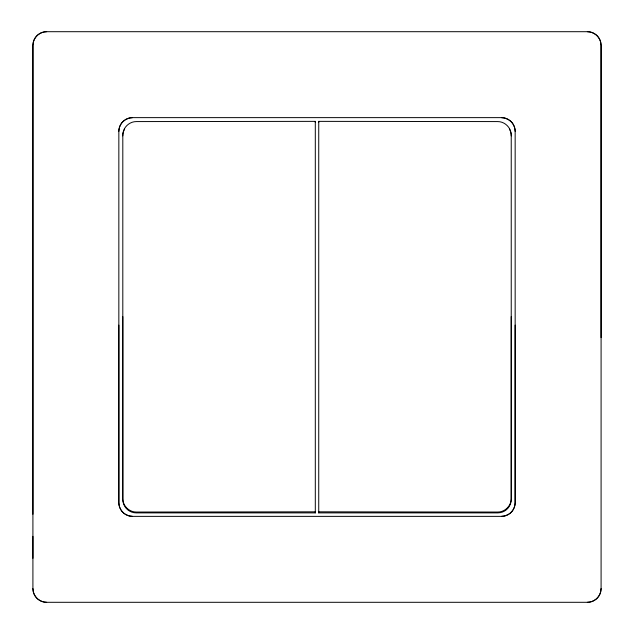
<?xml version="1.0" encoding="UTF-8"?>
<svg xmlns="http://www.w3.org/2000/svg" width="634" height="634" viewBox="0 0 634 634"><rect width="100%" height="100%" fill="white"/><g stroke="black" fill="none" stroke-linecap="round" stroke-linejoin="round"><path stroke-width="0.95" d="M32.913 558.308L32.913 536.34M32.913 514.253L32.913 45.45L33.38 41.892A13.671 13.552 -42.7 0 1 46.662 31.7L587.338 31.7A13.671 13.552 42.7 0 1 600.628 41.892L601.087 45.45L601.087 588.55L600.62 592.108A13.671 13.552 -42.7 0 1 587.338 602.3L46.662 602.3A13.671 13.552 42.7 0 1 33.372 592.108L32.913 588.55L32.913 45.45A13.75 13.75 0 0 1 46.662 31.7M118.843 325.123L118.843 502.619A13.702 13.623 42.8 0 0 125.722 514.531L129.035 515.902L132.593 516.369L501.407 516.369L504.965 515.902L508.278 514.523A13.702 13.623 -42.8 0 0 515.149 502.619L515.157 325.123M122.806 316.596L122.806 498.593C122.75 505.821 129.09 512.09 136.286 512.058L315.304 511.836L315.304 512.89L136.286 512.89A13.473 13.465 0 0 1 122.806 499.426L122.806 135.05C122.766 127.838 129.082 121.562 136.286 121.585L315.304 121.363L315.304 512.89M315.304 122.425L315.304 121.363M318.736 122.425L318.736 121.363L497.753 121.585C504.973 121.538 511.242 127.87 511.234 135.05L511.234 499.426A13.473 13.465 0 0 1 497.753 512.89L318.736 512.89L318.736 511.836L497.753 512.058C504.965 512.106 511.258 505.789 511.234 498.593L511.234 316.596M601.087 337.621L601.087 45.45A13.75 13.75 0 0 0 587.338 31.7M501.407 516.369A13.75 13.75 0 0 0 515.157 502.619L515.157 131.381A13.71 13.647 50 0 0 511.131 121.657L508.278 119.477L504.965 118.098L501.407 117.631L132.593 117.631L129.035 118.098L125.722 119.477L122.869 121.665A13.71 13.647 -50 0 0 118.843 131.381L118.843 502.619A13.75 13.75 0 0 0 132.593 516.369M318.736 121.363L318.736 512.89M509.427 129.154A13.473 13.465 0 0 1 510.521 131.563M510.774 132.403A13.473 13.465 0 0 1 511.234 135.89M122.806 135.89A13.473 13.465 0 0 1 123.265 132.403M123.519 131.563A13.473 13.465 0 0 1 124.613 129.154M46.662 602.3A13.75 13.75 0 0 1 32.913 588.55M601.087 588.55A13.75 13.75 0 0 1 587.338 602.3M501.407 117.631A13.75 13.75 0 0 1 515.157 131.381M118.843 131.381A13.75 13.75 0 0 1 132.593 117.631"/></g></svg>
